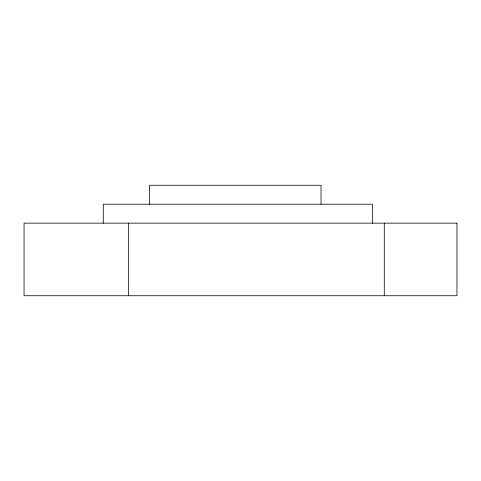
<?xml version="1.0" encoding="UTF-8"?>
<svg xmlns="http://www.w3.org/2000/svg" width="481" height="481" viewBox="0 0 481 481"><rect width="100%" height="100%" fill="white"/><g stroke="black" fill="none" stroke-linecap="round" stroke-linejoin="round"><path stroke-width="0.72" d="M384.283 223.142L384.283 295.731M372.492 223.142L372.492 204.203L103.271 204.203L103.271 223.142M321.037 204.203L321.037 185.269L149.357 185.269L149.357 204.203M128.421 223.142L128.421 295.731M456.95 223.142L24.05 223.142L24.05 295.731L456.95 295.731L456.95 223.142"/></g></svg>
